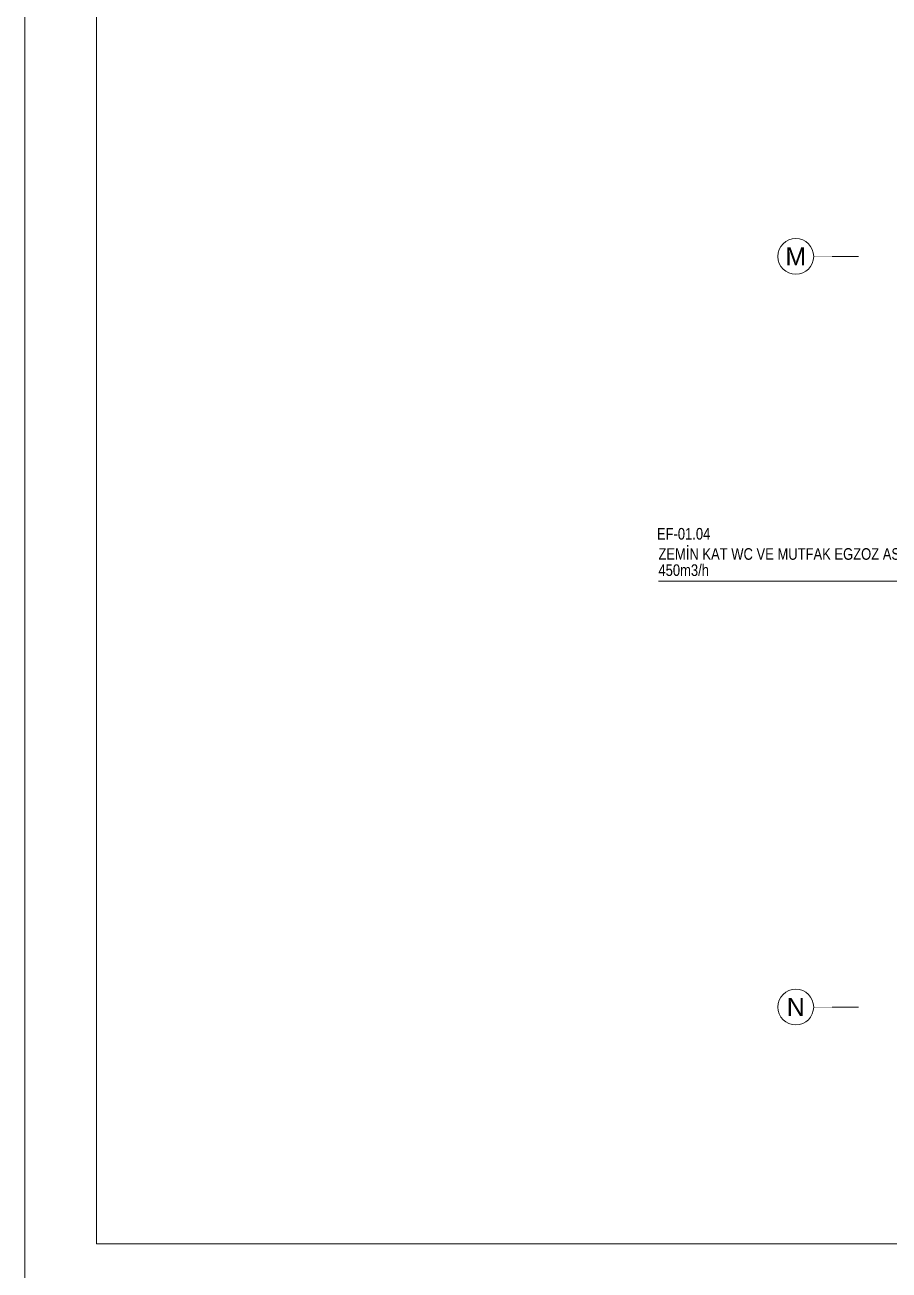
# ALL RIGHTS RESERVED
# Model space of a CAD drawing. Extents: x -1457 to 23780, y -2071 to 4205.
# Drawn here: x 0 to 967, y 51 to 1444 of the extents above; entities that cross this region are included whole.
import ezdxf
from ezdxf.enums import TextEntityAlignment as Align

# ---------------------------------------------------------------- set-up
doc = ezdxf.new("R2010")
doc.units = 0
doc.header["$MEASUREMENT"] = 0
doc.linetypes.add('HIDDEN', pattern=[0.375, 0.25, -0.125])
doc.layers.get('0').update_dxf_attribs({"color": 9, "lineweight": 9})
for name, color, linetype, lineweight in [('40A', 9, 'Continuous', 9), ('H-CIHAZ-NO', 61, 'Continuous', 9), ('M-TEFRIS2-015', 129, 'Continuous', 9)]:
    doc.layers.add(name, color=color, linetype=linetype, lineweight=lineweight)
doc.styles.add('Arial', font='arial.ttf', dxfattribs={"height": 2.5})
doc.styles.add('LUCIDASANS', font='arial.ttf', dxfattribs={"width": 0.8})

# ---------------------------------------------------------------- blocks, each defined once
blk = doc.blocks.new('0_aks')
at = {"linetype": 'Continuous'}
blk.add_circle((0, 0), 2, dxfattribs=at)
at = {"style": 'Arial'}
blk.add_attdef('AKS', text='', height=2, dxfattribs=at).set_placement((0, 0), align=Align.MIDDLE_CENTER)

msp = doc.modelspace()

# ---------------------------------------------------------------- linework, layer by layer
at = {"layer": '40A'}
for points in [[(5945, 4205), (0, 4205), (0, 0), (5945, 0)], [(5405.1, 80), (80, 80), (80, 4125), (5405.1, 4125)]]:
    msp.add_lwpolyline(points, close=True, dxfattribs=at)
at = {"layer": 'H-CIHAZ-NO'}
msp.add_line((708.8, 821.4), (1057.8, 821.4), dxfattribs=at)
at = {"layer": 'M-TEFRIS2-015', "linetype": 'HIDDEN', "lineweight": 0}
for points in [[(882.5, 1185), (932.8, 1185)], [(882.5, 345), (932.8, 345)]]:
    msp.add_lwpolyline(points, dxfattribs=at)

# ---------------------------------------------------------------- block references
at = {"layer": 'M-TEFRIS2-015', "linetype": 'HIDDEN', "lineweight": 0, "xscale": 10, "yscale": 10, "zscale": 10}
for p, values in [((862.5, 1185), {'AKS': 'M'}), ((862.5, 345), {'AKS': 'N'})]:
    msp.add_blockref('0_aks', p, dxfattribs=at).add_auto_attribs(values)

# ---------------------------------------------------------------- texts
at = {"layer": 'H-CIHAZ-NO', "style": 'LUCIDASANS', "width": 0.8}
for s, p in [('EF-01.04', (707.1, 868.1)), ('ZEMİN KAT WC VE MUTFAK EGZOZ ASPİRATÖRÜ', (708.8, 845.5)), ('450m3/h', (708.8, 827.4))]:
    msp.add_text(s, height=13, rotation=360, dxfattribs=at).set_placement(p)

doc.saveas('drawing.dxf')
